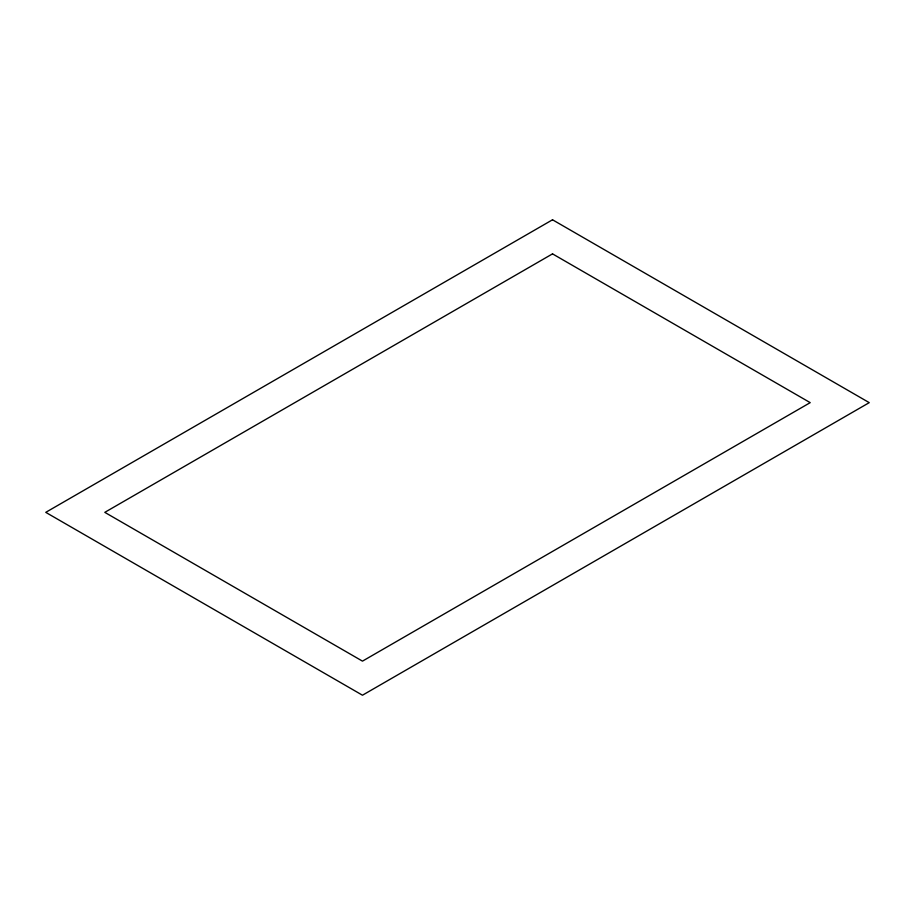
<?xml version="1.0" encoding="UTF-8"?>
<svg xmlns="http://www.w3.org/2000/svg" width="915" height="915" viewBox="0 0 915 915"><rect width="100%" height="100%" fill="white"/><g stroke="black" fill="none" stroke-linecap="round" stroke-linejoin="round"><path stroke-width="1.37" d="M552.523 219.783L45.75 512.354L362.477 695.217L869.25 402.646L552.523 219.783M552.523 253.867L104.79 512.354L362.477 661.133L810.21 402.646L552.523 253.867"/></g></svg>
